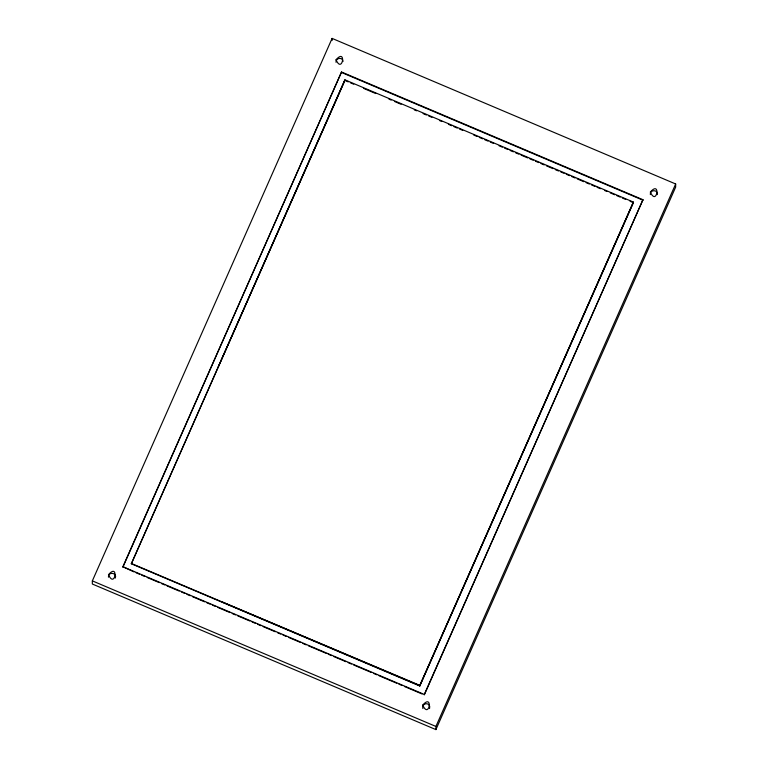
<?xml version="1.0" encoding="UTF-8"?>
<svg xmlns="http://www.w3.org/2000/svg" width="768" height="768" viewBox="0 0 768 768"><rect width="100%" height="100%" fill="white"/><g stroke="black" fill="none" stroke-linecap="round" stroke-linejoin="round"><path stroke-width="1.15" d="M92.352 580.877L92.333 584.026L435.898 729.6L675.648 187.123L675.667 183.974L332.102 38.4L92.352 580.877L435.917 726.451L435.898 729.6M133.92 571.882L122.88 566.726L341.53 72L642.96 199.718L424.301 694.915M131.338 563.77L344.938 79.843L633.398 202.07L633.398 202.704L419.798 685.997L131.338 563.77L344.448 81.571M218.323 366.653L344.938 79.843L344.938 80.477L348.24 81.878M222.403 602.045L419.808 685.373L419.798 685.997M332.093 40.502L332.102 38.4M122.88 567.197L341.53 72M108.461 577.181C107.798 571.363 117.629 572.64 115.229 578.102M336.019 62.285C335.347 57.821 342.739 56.765 343.085 61.373M650.333 194.554C649.651 189.446 658.301 189.418 657.379 194.592M422.726 706.694C423.13 702.749 429.494 702.672 429.763 706.714M429.475 708.547L429.734 707.645M419.808 685.373L633.398 202.07L419.808 685.68L131.338 563.462M642.96 199.718L424.31 694.445L122.88 566.726M435.917 726.451L675.667 183.974M341.52 72.47L642.95 200.189M350.438 82.81L353.741 84.211M363.648 88.406L375.763 93.542M388.973 99.139L391.181 100.07M394.483 101.472L401.088 104.275M414.298 109.872L416.496 110.803M423.11 113.597L426.413 114.998M428.611 115.93L431.914 117.331M439.622 120.595L441.821 121.536M448.426 124.33L451.728 125.731M453.936 126.662L457.238 128.064M459.437 128.995L462.739 130.397M473.75 135.062L477.053 136.464M479.261 137.395L482.563 138.797M484.762 139.728L488.064 141.13M490.272 142.061L493.574 143.462M499.075 145.786L502.378 147.187M504.576 148.118L507.888 149.52M510.086 150.451L513.389 151.853M515.587 152.784L518.89 154.186M521.098 155.117L527.702 157.92M529.901 158.851L533.203 160.253M535.411 161.184L538.714 162.586M540.912 163.517L544.214 164.918M546.422 165.85L553.027 168.653M555.226 169.584L558.528 170.986M560.736 171.917L564.038 173.318M566.237 174.25L569.539 175.651M571.738 176.582L575.05 177.984M577.248 178.915L583.853 181.709M586.051 182.65L589.354 184.042M591.562 184.973L594.864 186.374M597.062 187.306L600.365 188.707M604.771 190.579L606.97 191.51M610.282 192.912L614.678 194.774M616.886 195.706L620.189 197.107M622.387 198.038L625.69 199.44M630.096 201.302L633.398 202.704M136.128 572.813L139.44 574.214M141.648 575.155L144.96 576.557M147.168 577.488L159.312 582.634M161.52 583.574L164.832 584.976M167.04 585.917L179.184 591.062M181.392 591.994L184.704 593.395M186.912 594.336L190.224 595.738M192.432 596.669L204.586 601.824M206.794 602.755L210.106 604.157M212.314 605.098L215.626 606.499M217.834 607.43L229.978 612.576M232.186 613.517L235.498 614.918M237.706 615.85L249.85 621.005M252.058 621.936L255.37 623.338M257.578 624.278L260.89 625.68M263.098 626.611L275.242 631.757M277.45 632.698L280.771 634.099M282.979 635.04L286.291 636.442M288.499 637.373L300.643 642.518M302.851 643.459L306.163 644.861M308.371 645.792L326.035 653.28M328.243 654.221L331.555 655.622M333.763 656.554L345.907 661.699M348.115 662.64L351.427 664.042M353.635 664.973L371.309 672.461M373.517 673.402L376.829 674.803M379.037 675.734L396.701 683.222M398.909 684.163L402.221 685.565M404.429 686.496L422.093 693.984M422.698 707.626L422.909 708.528M108.49 574.675C114.931 589.411 119.165 562.272 108.49 574.675M336.058 59.779C342.499 74.515 346.733 47.376 336.058 59.779M422.736 705.12C429.178 719.856 433.411 692.717 422.736 705.12M650.381 192.048C656.774 206.803 661.085 179.683 650.381 192.048"/></g></svg>
